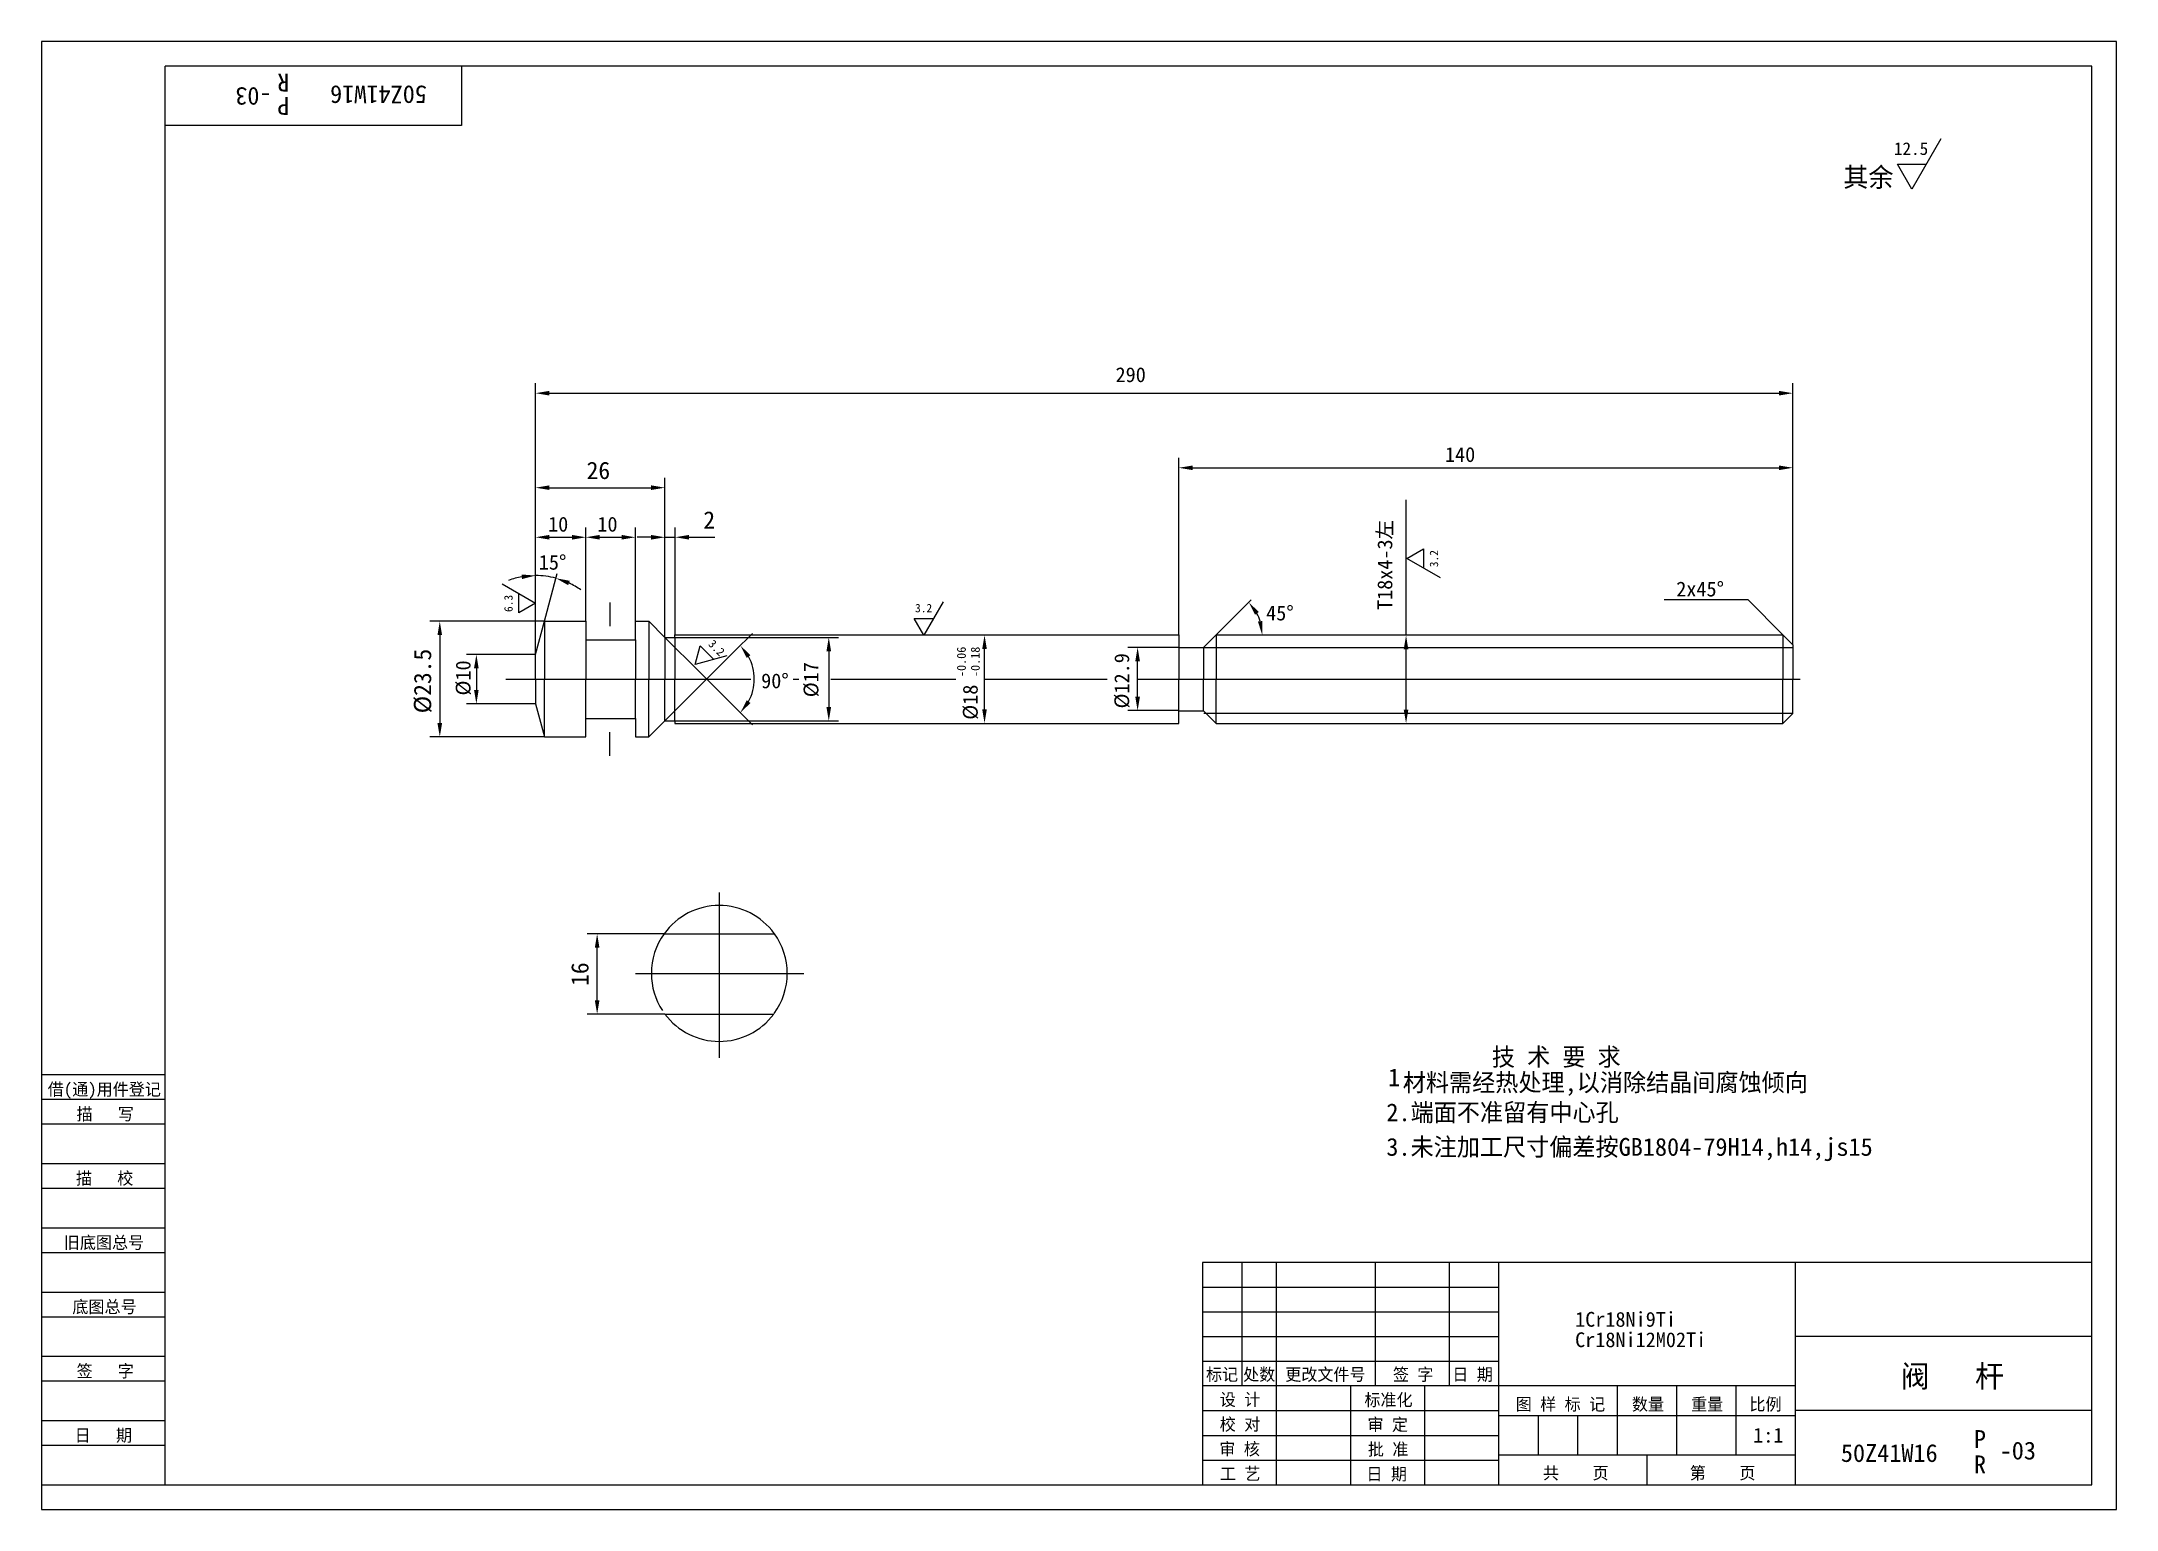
# Model space of a CAD drawing. Header units: metres. Extents: x 0 to 420, y 0 to 297.
import ezdxf

# ---------------------------------------------------------------- set-up
doc = ezdxf.new("R2010")
doc.units = ezdxf.units.M
for name, color, linetype in [('C', 6, 'Continuous'), ('D', 1, 'Continuous'), ('FL', 5, 'Continuous'), ('T', 7, 'Continuous'), ('TL', 4, 'Continuous')]:
    doc.layers.add(name, color=color, linetype=linetype)

# ---------------------------------------------------------------- blocks, each defined once
blk = doc.blocks.new('TUKUN3')
at = {"layer": 'FL'}
for p, q in [((420, 297), (0, 297)), ((0, 297), (0, 0)), ((420, 0), (420, 297)), ((0, 78), (25, 78)), ((0, 70), (25, 70)), ((0, 65), (25, 65)), ((0, 57), (25, 57)), ((0, 52), (25, 52)), ((243, 25), (243, 50)), ((250, 5), (250, 50)), ((270, 25), (270, 50)), ((285, 25), (285, 50)), ((0, 44), (25, 44)), ((235, 45), (295, 45)), ((0, 39), (25, 39)), ((235, 40), (295, 40)), ((235, 35), (295, 35)), ((0, 31), (25, 31)), ((235, 30), (295, 30)), ((0, 26), (25, 26)), ((280, 5), (280, 25)), ((0, 18), (25, 18)), ((235, 20), (295, 20)), ((0, 13), (25, 13)), ((235, 15), (295, 15)), ((235, 10), (295, 10)), ((0, 0), (420, 0))]:
    blk.add_line(p, q, dxfattribs=at)
at = {"layer": 'TL'}
for p, q in [((415, 292), (25, 292)), ((25, 5), (25, 292)), ((85, 292), (85, 280)), ((415, 5), (415, 292)), ((85, 280), (25, 280)), ((0, 88), (25, 88)), ((0, 83), (25, 83)), ((415, 50), (235, 50)), ((235, 50), (235, 5)), ((295, 5), (295, 50)), ((355, 5), (355, 50)), ((415, 35), (355, 35)), ((355, 25), (235, 25)), ((265, 5), (265, 25)), ((319, 11), (319, 25)), ((331, 11), (331, 25)), ((343, 11), (343, 25)), ((295, 19), (355, 19)), ((303, 11), (303, 19)), ((311, 11), (311, 19)), ((415, 20), (355, 20)), ((355, 11), (295, 11)), ((325, 5), (325, 11)), ((0, 5), (415, 5))]:
    blk.add_line(p, q, dxfattribs=at)
at = {"layer": 'T'}
for s, p in [('借(通)用件登记', (1.26, 83.76)), ('描   写', (7.09, 78.76)), ('描   校', (6.98, 65.76)), ('旧底图总号', (4.52, 52.76)), ('底图总号', (6.25, 39.76)), ('签   字', (7.1, 26.76)), ('标记', (235.71, 26.07)), ('处数', (243.22, 26.07)), ('更改文件号', (251.75, 26.07)), ('签 字', (273.53, 26.07)), ('日 期', (285.57, 26.07)), ('设 计', (238.5, 20.99)), ('标准化', (267.77, 20.93)), ('图 样 标 记', (298.4, 20.04)), ('数量', (321.92, 20.04)), ('重量', (333.88, 20.04)), ('比例', (345.7, 20.04)), ('校 对', (238.48, 15.99)), ('审 定', (268.39, 15.93)), ('日   期', (6.72, 13.76)), ('审 核', (238.41, 10.99)), ('批 准', (268.46, 10.93)), ('工 艺', (238.52, 5.99)), ('日 期', (268.18, 5.93)), ('共    页', (303.91, 6.13)), ('第    页', (333.62, 6.13))]:
    blk.add_text(s, height=2.5, dxfattribs=at).set_placement(p)

msp = doc.modelspace()

# ---------------------------------------------------------------- linework, layer by layer
at = {"layer": 'C'}
for p, q in [((94, 168), (143.58, 168)), ((152.16, 168), (153.32, 168)), ((159.8, 168), (185.08, 168)), ((190.88, 168), (215.67, 168)), ((221.86, 168), (356, 168)), ((137.19, 124.8), (137.19, 91.35)), ((120.24, 108.45), (154.27, 108.45))]:
    msp.add_line(p, q, dxfattribs=at)
at = {"layer": 'D'}
for p, q in [((384.45, 277.28), (378.59, 267.14)), ((378.59, 267.14), (375.67, 272.21)), ((375.67, 272.21), (381.52, 272.21)), ((100, 208.73), (100, 227.85)), ((354.49, 212.76), (354.49, 227.85)), ((102.8, 225.85), (351.69, 225.85)), ((230.2, 176.95), (230.2, 212.76)), ((233, 210.76), (351.69, 210.76)), ((354.49, 174.95), (354.49, 212.76)), ((100, 198.7), (100, 208.73)), ((102.8, 206.73), (123.39, 206.73)), ((126.19, 198.7), (126.19, 208.73)), ((276.2, 176.84), (276.2, 204.25)), ((100, 189.95), (100, 198.7)), ((110.19, 196.7), (110.19, 198.7)), ((110.19, 179.6), (110.19, 198.7)), ((120.2, 179.7), (120.2, 198.7)), ((126.19, 176.41), (126.19, 198.7)), ((128.27, 176.87), (128.27, 198.7)), ((102.8, 196.7), (107.39, 196.7)), ((112.99, 196.7), (117.4, 196.7)), ((123.39, 196.7), (120.59, 196.7)), ((126.19, 196.7), (128.27, 196.7)), ((131.07, 196.7), (133.87, 196.7)), ((133.87, 196.7), (136.3, 196.7)), ((276.38, 192.42), (279.76, 194.37)), ((279.76, 194.37), (279.76, 190.47)), ((100, 173), (100, 189.95)), ((101.8, 179.7), (104.38, 189.36)), ((283.14, 188.52), (276.38, 192.42)), ((93.21, 187.27), (99.97, 183.37)), ((96.59, 181.41), (96.59, 185.32)), ((99.97, 183.37), (96.59, 181.41)), ((182.5, 183.67), (178.59, 176.91)), ((237.74, 176.95), (244.82, 184.02)), ((345.42, 184.02), (328.47, 184.02)), ((352.49, 176.95), (345.42, 184.02)), ((101.8, 179.7), (78.62, 179.7)), ((80.62, 176.9), (80.62, 159.1)), ((126.2, 176.45), (133.27, 169.38)), ((128.2, 176.45), (161.35, 176.45)), ((140.34, 173.69), (143.88, 177.23)), ((176.64, 180.29), (180.55, 180.29)), ((178.59, 176.91), (176.64, 180.29)), ((100, 173), (86.02, 173)), ((132.32, 170.99), (133.33, 174.76)), ((138.73, 172.71), (132.32, 170.99)), ((133.27, 166.62), (140.34, 173.69)), ((133.33, 174.76), (136.09, 172)), ((159.35, 173.65), (159.35, 162.34)), ((190.88, 161.89), (190.88, 174.07)), ((230.18, 174.42), (219.86, 174.42)), ((235.2, 174.4), (354.54, 174.4)), ((276.2, 161.83), (276.2, 174.04)), ((88.02, 170.2), (88.02, 165.8)), ((133.27, 169.38), (140.34, 162.31)), ((221.86, 164.43), (221.86, 171.62)), ((126.2, 159.55), (133.27, 166.62)), ((100, 163), (86.02, 163)), ((141.76, 160.89), (140.04, 162.61)), ((140.34, 162.31), (141.76, 160.89)), ((141.76, 160.89), (143.88, 158.77)), ((230.18, 161.63), (219.86, 161.63)), ((354.49, 161.05), (235.28, 161.05)), ((101.8, 156.3), (78.62, 156.3)), ((128.27, 159.54), (161.35, 159.54)), ((126.03, 116.48), (110.47, 116.48)), ((112.47, 103.02), (112.47, 113.68)), ((126.18, 100.22), (110.47, 100.22))]:
    msp.add_line(p, q, dxfattribs=at)
for centre, radius, start, end in [((100, 173), 15.95, 100.07, 110.14), ((100, 173), 15.95, 75, 90), ((100, 173), 15.95, 54.86, 64.93), ((237.74, 176.95), 9.35, 17.22, 27.78), ((134.65, 168), 9.62, 331.73, 28.27)]:
    msp.add_arc(centre, radius, start, end, dxfattribs=at)
for points in [[(102.8, 226.32), (102.8, 225.38), (100, 225.85)], [(351.69, 226.32), (351.69, 225.38), (354.49, 225.85)], [(233, 211.22), (233, 210.29), (230.2, 210.76)], [(351.69, 211.22), (351.69, 210.29), (354.49, 210.76)], [(102.8, 207.2), (102.8, 206.27), (100, 206.73)], [(123.39, 207.2), (123.39, 206.27), (126.19, 206.73)], [(102.8, 197.17), (102.8, 196.23), (100, 196.7)], [(107.39, 197.17), (107.39, 196.23), (110.19, 196.7)], [(112.99, 197.17), (112.99, 196.23), (110.19, 196.7)], [(117.4, 197.17), (117.4, 196.23), (120.2, 196.7)], [(123.39, 197.17), (123.39, 196.23), (126.19, 196.7)], [(131.07, 197.17), (131.07, 196.23), (128.27, 196.7)], [(97.17, 189.17), (97.25, 188.24), (100, 188.95)], [(106.6, 187.01), (106.92, 187.89), (104.13, 188.41)], [(245.64, 181.03), (246.39, 181.58), (244.36, 183.56)], [(80.15, 176.9), (81.08, 176.9), (80.62, 179.7)], [(158.88, 173.65), (159.82, 173.65), (159.35, 176.45)], [(190.41, 174.07), (191.35, 174.07), (190.88, 176.87)], [(247.14, 179.78), (246.21, 179.64), (247.09, 176.95)], [(275.73, 174.04), (276.66, 174.04), (276.2, 176.84)], [(87.55, 170.2), (88.48, 170.2), (88.02, 173)], [(142.75, 172.28), (143.5, 172.84), (141.45, 174.8)], [(221.39, 171.62), (222.33, 171.62), (221.86, 174.42)], [(87.55, 165.8), (88.48, 165.8), (88.02, 163)], [(221.39, 164.43), (222.33, 164.43), (221.86, 161.63)], [(143.5, 163.16), (142.75, 163.72), (141.45, 161.2)], [(158.88, 162.34), (159.82, 162.34), (159.35, 159.54)], [(190.41, 161.89), (191.35, 161.89), (190.88, 159.09)], [(275.73, 161.83), (276.66, 161.83), (276.2, 159.03)], [(80.15, 159.1), (81.08, 159.1), (80.62, 156.3)], [(112, 113.68), (112.93, 113.68), (112.47, 116.48)], [(112, 103.02), (112.93, 103.02), (112.47, 100.22)]]:
    msp.add_solid(points, dxfattribs=at)
at = {"layer": 'TL'}
for p, q in [((115.06, 183.48), (115.06, 178.7)), ((100, 173), (101.8, 179.7)), ((101.8, 179.7), (101.8, 167.98)), ((101.8, 179.7), (110.2, 179.7)), ((110.2, 179.7), (110.2, 175.95)), ((120.2, 179.7), (122.95, 179.7)), ((120.2, 175.95), (120.2, 179.7)), ((122.95, 179.7), (122.95, 167.98)), ((122.95, 179.7), (126.2, 176.45)), ((126.2, 176.45), (126.2, 167.98)), ((126.2, 176.45), (128.2, 176.45)), ((128.2, 176.95), (230.2, 176.95)), ((128.2, 176.45), (128.2, 176.95)), ((128.2, 176.45), (128.2, 167.98)), ((230.2, 176.95), (230.2, 174.4)), ((235.2, 174.4), (237.74, 176.95)), ((237.74, 176.95), (237.74, 167.95)), ((237.74, 176.95), (352.49, 176.95)), ((352.49, 176.95), (352.49, 168)), ((354.49, 174.95), (352.49, 176.95)), ((100, 168), (100, 173)), ((110.2, 175.95), (110.2, 167.98)), ((110.2, 175.95), (120.2, 175.95)), ((120.2, 175.95), (120.2, 167.98)), ((230.2, 174.4), (230.2, 168)), ((230.2, 174.4), (235.2, 174.4)), ((235.2, 174.4), (235.2, 167.95)), ((354.49, 174.95), (354.49, 168)), ((100, 168), (100, 163)), ((101.8, 156.3), (101.8, 168.02)), ((110.2, 160.05), (110.2, 168.02)), ((120.2, 160.05), (120.2, 168.02)), ((122.95, 156.3), (122.95, 168.02)), ((126.2, 159.55), (126.2, 168.02)), ((128.2, 159.55), (128.2, 168.02)), ((230.2, 161.6), (230.2, 168)), ((235.2, 161.6), (235.2, 168.05)), ((237.74, 159.05), (237.74, 168.05)), ((352.49, 159.05), (352.49, 168)), ((354.49, 161.05), (354.49, 168)), ((100, 163), (101.8, 156.3)), ((110.2, 156.3), (110.2, 160.05)), ((110.2, 160.05), (120.2, 160.05)), ((120.2, 160.05), (120.2, 156.3)), ((230.2, 159.05), (230.2, 161.6)), ((230.2, 161.6), (235.2, 161.6)), ((235.2, 161.6), (237.74, 159.05)), ((354.49, 161.05), (352.49, 159.05)), ((101.8, 156.3), (110.2, 156.3)), ((115.06, 152.48), (115.06, 157.27)), ((120.2, 156.3), (122.95, 156.3)), ((122.95, 156.3), (126.2, 159.55)), ((126.2, 159.55), (128.2, 159.55)), ((128.2, 159.55), (128.2, 159.05)), ((128.2, 159.05), (230.2, 159.05)), ((237.74, 159.05), (352.49, 159.05)), ((126.03, 116.48), (148.35, 116.48)), ((126.18, 100.22), (148.21, 100.22))]:
    msp.add_line(p, q, dxfattribs=at)
for start, end in [(35.99, 144.18), (144.26, 180), (0, 35.74), (180, 213.11), (323.95, 0), (216.77, 323.23)]:
    msp.add_arc((137.19, 108.45), 13.75, start, end, dxfattribs=at)

# ---------------------------------------------------------------- block references
at = {"layer": 'D'}
msp.add_blockref('TUKUN3', (0, 0), dxfattribs=at)

# ---------------------------------------------------------------- texts
for s, height, rotation, p in [('R', 3.6, 180, (50.19, 290.47)), ('-03', 3.6, 180, (46.56, 287.73)), ('P', 3.6, 180, (50.19, 285.75)), ('50Z41W16', 3.6, 180, (78.01, 288.07)), ('T18x4-3左', 3, 90, (273.41, 181.98)), ('3.2', 1.7, 90, (282.69, 190.64)), ('6.3', 1.7, 90, (95.36, 181.58)), ('%%C23.5', 3.5, 90, (78.87, 161.08)), ('3.2', 1.7, 315, (134.83, 174.96)), ('-0.06', 1.8, 90, (187.09, 168.43)), ('-0.18', 1.8, 90, (189.91, 168.43)), ('%%c12.9', 3, 90, (220.16, 162.06)), ('%%c10', 3, 90, (86.84, 164.68)), ('%%c17', 3, 90, (157.25, 164.33)), ('%%C18', 3, 90, (189.49, 159.78)), ('16', 3.5, 90, (110.72, 105.93))]:
    msp.add_text(s, height=height, rotation=rotation, dxfattribs=at).set_placement(p)
for s, height, p in [('12.5', 2.55, (374.95, 274.05)), ('其余', 3.9, (364.72, 267.6)), ('290', 3, (217.4, 228.09)), ('140', 3, (284.08, 211.94)), ('26', 3.5, (110.34, 208.48)), ('2', 3.5, (133.96, 198.45)), ('10', 3, (102.54, 197.84)), ('10', 3, (112.51, 197.84)), ('15%%d', 3, (100.66, 190.14)), ('2x45%%d', 3, (330.89, 184.73)), ('3.2', 1.7, (176.81, 181.52)), ('45%%d', 3, (247.88, 179.88)), ('90%%D', 3, (145.67, 166.15)), ('技 术 要 求', 3.6, (293.57, 89.76)), ('1.', 3.6, (272.58, 85.63)), ('材料需经热处理,以消除结晶间腐蚀倾向', 3.6, (275.54, 84.61)), ('2.端面不准留有中心孔', 3.6, (272.22, 78.55)), ('3.未注加工尺寸偏差按GB1804-79H14,h14,js15', 3.6, (272.21, 71.56)), ('1Cr18Ni9Ti', 3, (310.42, 36.97)), ('Cr18Ni12M02Ti', 3, (310.42, 32.84)), ('阀   杆', 4.5, (376.33, 24.71)), ('1:1', 3, (346.46, 13.53)), ('50Z41W16', 3.6, (364.21, 9.62)), ('P', 3.6, (391.13, 12.46)), ('-03', 3.6, (396.35, 10.12)), ('R', 3.6, (391.13, 7.33))]:
    msp.add_text(s, height=height, dxfattribs=at).set_placement(p)

doc.saveas('drawing.dxf')
